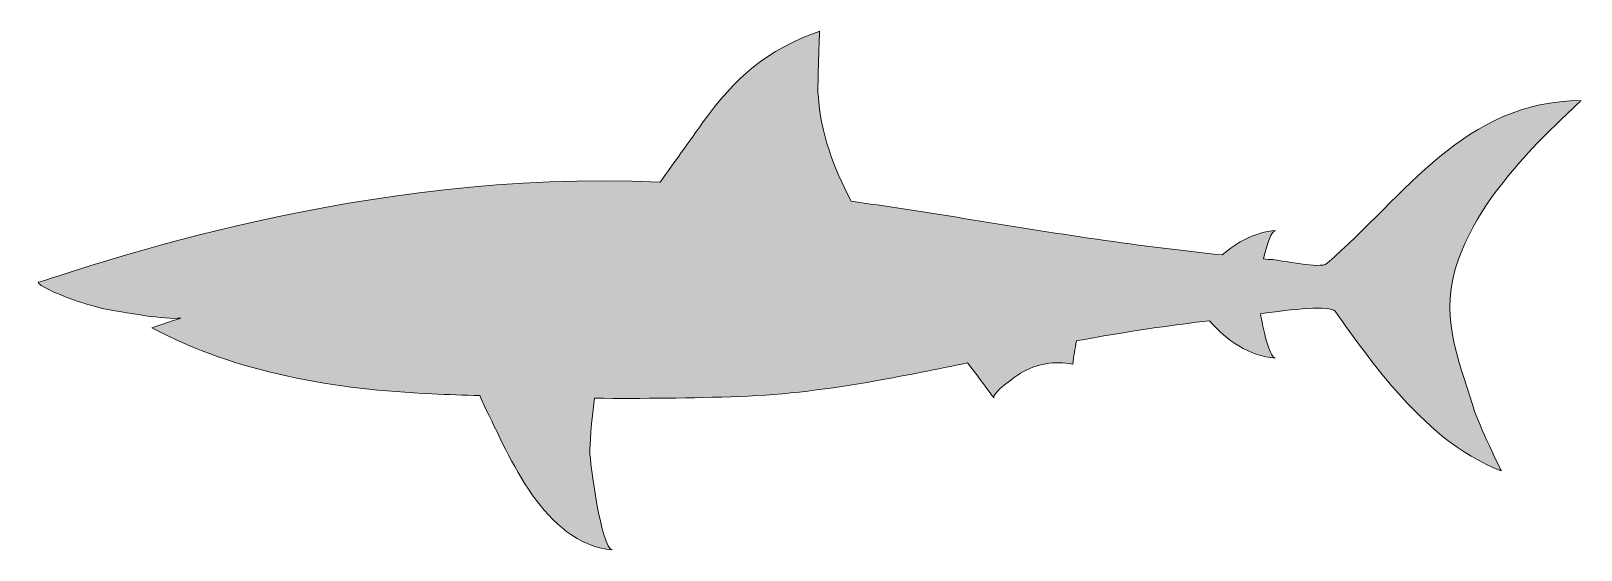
# Model space of a CAD drawing. Header units: inches. Extents: x 0 to 102, y 0 to 34.
import ezdxf

# ---------------------------------------------------------------- set-up
doc = ezdxf.new("R2010")
doc.units = ezdxf.units.IN
doc.header["$MEASUREMENT"] = 0
doc.layers.add('Layer 1', color=7, linetype='Continuous')

msp = doc.modelspace()

# ---------------------------------------------------------------- hatches: boundary and pattern name
at = {"layer": 'Layer 1', "true_color": 0x8bc53f}
h = msp.add_hatch(color=83, dxfattribs=at)
h.dxf.hatch_style = 2
edge = h.paths.add_edge_path()
edge.add_spline(control_points=[(94.52, 9.35), (93.46, 12.76), (92.21, 15.57), (93.53, 19.14), (94.61, 22.09), (96.64, 24.6), (98.79, 26.85), (99.23, 27.32), (101.6, 29.58), (101.6, 29.58), (93.95, 29.57), (90.04, 23.33), (84.86, 18.85), (84.46, 18.5), (81.86, 19.06), (81.31, 19.11), (81.11, 19.12), (80.91, 19.14), (80.7, 19.16), (80.94, 20.2), (81.21, 21.01), (81.49, 21.04), (80.12, 20.9), (78.97, 20.29), (77.98, 19.42), (72.09, 20.03), (66.23, 20.95), (60.39, 21.92), (58.11, 22.3), (55.83, 22.64), (53.54, 22.95), (52.37, 25.21), (51.56, 27.36), (51.36, 29.98), (51.32, 30.52), (51.47, 34.16), (51.47, 34.16), (47.97, 32.9), (45.91, 31.13), (43.74, 28.09), (43.44, 27.67), (41.83, 25.42), (40.97, 24.21), (21.32, 25.11), (3.52, 18.67), (0.13, 17.66), (-0.46, 17.64), (1.2, 16.91), (1.22, 16.9), (2.48, 16.4), (3.75, 15.94), (5.09, 15.74), (5.66, 15.66), (8.37, 15.13), (9.41, 15.27), (8.77, 15.05), (7.49, 14.63), (7.49, 14.63), (13.11, 11.63), (19.64, 10.55), (25.93, 10.28), (26.99, 10.23), (28.04, 10.19), (29.1, 10.16), (29.23, 9.85), (29.32, 9.62), (29.37, 9.52), (31.11, 6.05), (33.28, 0.47), (37.82, 0), (37.08, 0.08), (36.35, 5.8), (36.33, 6.49), (36.32, 6.75), (36.45, 8.5), (36.64, 9.99), (39.84, 9.96), (43.03, 9.99), (46.21, 10.11), (49.21, 10.21), (52.19, 10.61), (55.14, 11.13), (57.17, 11.49), (59.19, 11.9), (61.21, 12.32), (62, 11.3), (62.92, 10.02), (62.93, 10.01), (62.74, 10.28), (64.42, 11.47), (64.7, 11.64), (65.76, 12.29), (66.93, 12.44), (68.14, 12.24), (68.2, 12.74), (68.28, 13.25), (68.37, 13.76), (68.97, 13.87), (69.58, 13.98), (70.19, 14.09), (72.49, 14.48), (74.81, 14.82), (77.13, 15.09), (78.29, 13.77), (79.71, 12.8), (81.49, 12.62), (81.12, 12.66), (80.77, 14.05), (80.49, 15.55), (82.55, 15.84), (85.11, 16.12), (85.41, 15.71), (86.68, 13.92), (87.94, 12.16), (89.4, 10.5), (91.4, 8.24), (93.55, 6.3), (96.35, 5.2), (96.35, 5.2), (94.87, 8.24), (94.52, 9.35)], knot_values=[0, 0, 0, 0, 1, 1, 1, 2, 2, 2, 3, 3, 3, 4, 4, 4, 5, 5, 5, 6, 6, 6, 7, 7, 7, 8, 8, 8, 9, 9, 9, 10, 10, 10, 11, 11, 11, 12, 12, 12, 13, 13, 13, 14, 14, 14, 15, 15, 15, 16, 16, 16, 17, 17, 17, 18, 18, 18, 19, 19, 19, 20, 20, 20, 21, 21, 21, 22, 22, 22, 23, 23, 23, 24, 24, 24, 25, 25, 25, 26, 26, 26, 27, 27, 27, 28, 28, 28, 29, 29, 29, 30, 30, 30, 31, 31, 31, 32, 32, 32, 33, 33, 33, 34, 34, 34, 35, 35, 35, 36, 36, 36, 37, 37, 37, 38, 38, 38, 39, 39, 39, 40, 40, 40, 40], degree=3, periodic=1)

# ---------------------------------------------------------------- linework, layer by layer
at = {"layer": 'Layer 1', "lineweight": 0}
msp.add_open_spline([(94.52, 9.35), (93.46, 12.76), (92.21, 15.57), (93.53, 19.14), (94.61, 22.09), (96.64, 24.6), (98.79, 26.85), (99.23, 27.32), (101.6, 29.58), (101.6, 29.58), (93.95, 29.57), (90.04, 23.33), (84.86, 18.85), (84.46, 18.5), (81.86, 19.06), (81.31, 19.11), (81.11, 19.12), (80.91, 19.14), (80.7, 19.16), (80.94, 20.2), (81.21, 21.01), (81.49, 21.04), (80.12, 20.9), (78.97, 20.29), (77.98, 19.42), (72.09, 20.03), (66.23, 20.95), (60.39, 21.92), (58.11, 22.3), (55.83, 22.64), (53.54, 22.95), (52.37, 25.21), (51.56, 27.36), (51.36, 29.98), (51.32, 30.52), (51.47, 34.16), (51.47, 34.16), (47.97, 32.9), (45.91, 31.13), (43.74, 28.09), (43.44, 27.67), (41.83, 25.42), (40.97, 24.21), (21.32, 25.11), (3.52, 18.67), (0.13, 17.66), (-0.46, 17.64), (1.2, 16.91), (1.22, 16.9), (2.48, 16.4), (3.75, 15.94), (5.09, 15.74), (5.66, 15.66), (8.37, 15.13), (9.41, 15.27), (8.77, 15.05), (7.49, 14.63), (7.49, 14.63), (13.11, 11.63), (19.64, 10.55), (25.93, 10.28), (26.99, 10.23), (28.04, 10.19), (29.1, 10.16), (29.23, 9.85), (29.32, 9.62), (29.37, 9.52), (31.11, 6.05), (33.28, 0.47), (37.82, 0), (37.08, 0.08), (36.35, 5.8), (36.33, 6.49), (36.32, 6.75), (36.45, 8.5), (36.64, 9.99), (39.84, 9.96), (43.03, 9.99), (46.21, 10.11), (49.21, 10.21), (52.19, 10.61), (55.14, 11.13), (57.17, 11.49), (59.19, 11.9), (61.21, 12.32), (62, 11.3), (62.92, 10.02), (62.93, 10.01), (62.74, 10.28), (64.42, 11.47), (64.7, 11.64), (65.76, 12.29), (66.93, 12.44), (68.14, 12.24), (68.2, 12.74), (68.28, 13.25), (68.37, 13.76), (68.97, 13.87), (69.58, 13.98), (70.19, 14.09), (72.49, 14.48), (74.81, 14.82), (77.13, 15.09), (78.29, 13.77), (79.71, 12.8), (81.49, 12.62), (81.12, 12.66), (80.77, 14.05), (80.49, 15.55), (82.55, 15.84), (85.11, 16.12), (85.41, 15.71), (86.68, 13.92), (87.94, 12.16), (89.4, 10.5), (91.4, 8.24), (93.55, 6.3), (96.35, 5.2), (96.35, 5.2), (94.87, 8.24), (94.52, 9.35)], degree=3, knots=[0, 0, 0, 0, 1, 1, 1, 2, 2, 2, 3, 3, 3, 4, 4, 4, 5, 5, 5, 6, 6, 6, 7, 7, 7, 8, 8, 8, 9, 9, 9, 10, 10, 10, 11, 11, 11, 12, 12, 12, 13, 13, 13, 14, 14, 14, 15, 15, 15, 16, 16, 16, 17, 17, 17, 18, 18, 18, 19, 19, 19, 20, 20, 20, 21, 21, 21, 22, 22, 22, 23, 23, 23, 24, 24, 24, 25, 25, 25, 26, 26, 26, 27, 27, 27, 28, 28, 28, 29, 29, 29, 30, 30, 30, 31, 31, 31, 32, 32, 32, 33, 33, 33, 34, 34, 34, 35, 35, 35, 36, 36, 36, 37, 37, 37, 38, 38, 38, 39, 39, 39, 40, 40, 40, 40], dxfattribs=at)

doc.saveas('drawing.dxf')
